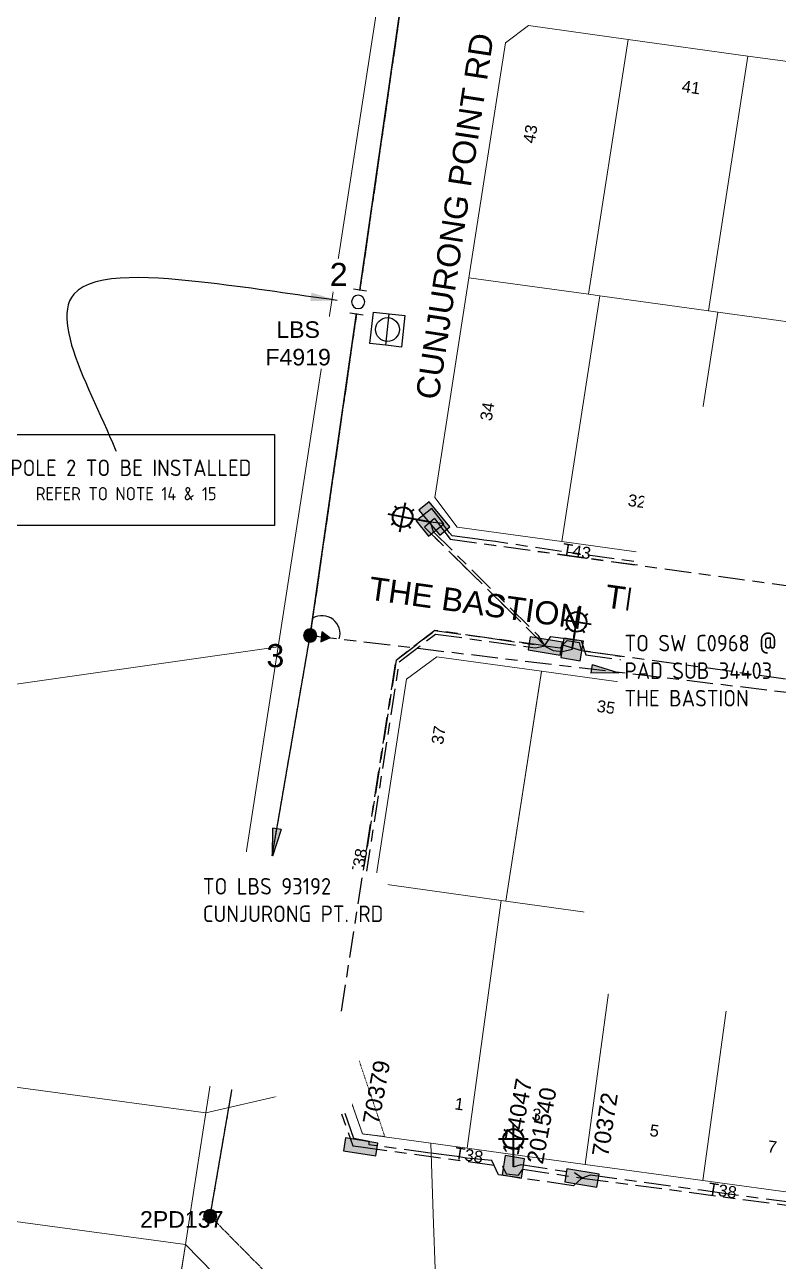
# Model space of a CAD drawing. Header units: metres. Extents: x 272069 to 273785, y 6094580 to 6096012.
# Drawn here: x 272981.7 to 273095.7, y 6095283.6 to 6095470.7 of the extents above; entities that cross this region are included whole.
import ezdxf
from ezdxf.enums import TextEntityAlignment as Align

# ---------------------------------------------------------------- set-up
doc = ezdxf.new("R2010")
doc.units = ezdxf.units.M
for name, pattern in [('Cable Exist OH', [1, 1, 0]), ('Cable Exist UG', [8.2, 4, -1.2, 1.8, -1.2]), ('Cable New OH', [6, 4, -2]), ('HIDDEN', [0.375, 0.25, -0.125]), ('HIDDEN2', [0.1875, 0.125, -0.0625])]:
    doc.linetypes.add(name, pattern=pattern)
doc.layers.get('0').update_dxf_attribs({"color": 6})
for name, color, linetype, lineweight in [('Cadastre Land Parcels_SP_EXT', 9, 'Continuous', 5), ('Cadastre Other Property_SP_EXT', 9, 'HIDDEN', 5), ('Cadastre Roads_SP_EXT', 9, 'Continuous', 5)]:
    doc.layers.add(name, color=color, linetype=linetype, lineweight=lineweight)
for name, color, linetype in [('Equip_HV_NEW', 2, 'Continuous'), ('Equip_SP_HV_EXT', 7, 'Continuous'), ('Equip_SP_HV_NEW', 2, 'Continuous'), ('Equip_SP_SL_EXT', 7, 'Continuous'), ('Mains_HV_EXT', 7, 'Continuous'), ('Mains_LV_EXT', 7, 'Continuous'), ('Mains_SL_EXT', 7, 'Continuous'), ('Notes', 7, 'Continuous'), ('Notes_HV_MISC', 7, 'Continuous'), ('Notes_SP_MISC', 7, 'Continuous'), ('OH_Details_SP_MISC', 7, 'Continuous'), ('SupportsOH_SP_TR_HV_LV_SL_EXT', 7, 'Continuous'), ('SupportsOH_SP_TR_HV_LV_SL_NEW', 2, 'Continuous'), ('SupportsUG_SP_LV_EXT', 7, 'Continuous'), ('SupportsUG_SP_LV_SL_EXT', 7, 'Continuous')]:
    doc.layers.add(name, color=color, linetype=linetype)
doc.styles.add('COLUMN_LABEL', font='arial.ttf')
doc.styles.add('iecARIAL', font='arial.ttf', dxfattribs={"height": 2})
doc.styles.add('iecISOCP', font='isocp.shx')
doc.styles.add('ieISOCP', font='isocp.shx')
doc.styles.add('POLE_LABEL', font='arial.ttf')
doc.styles.get("Standard").update_dxf_attribs({"font": 'arial.ttf'})
doc.dimstyles.get("Standard").update_dxf_attribs({"dimtxt": 0.18, "dimasz": 0.18, "dimexe": 0.18, "dimexo": 0.0625, "dimgap": 0.09, "dimtad": 0, "dimtih": 1, "dimtoh": 1, "dimdec": 4, "dimzin": 0, "dimdsep": 46, "dimtxsty": 'Standard', "dimcen": 0.09, "dimadec": 0, "dimazin": 0, "dimtfac": 1, "dimtdec": 4, "dimtofl": 0, "dimtmove": 0, "dimatfit": 3, "dimfxl": 1, "dimtolj": 1, "dimtzin": 0, "dimarcsym": 0})

# ---------------------------------------------------------------- blocks, each defined once
blk = doc.blocks.new('COLUMN_EXT')
blk.add_hatch(color=256).paths.add_polyline_path([(-1.49, 1.48), (-1.49, -1.49), (1.48, -1.49), (1.48, 1.48)])
blk.add_lwpolyline([(-1.49, -1.49), (1.48, -1.49), (1.48, 1.48), (-1.49, 1.48)], close=True)
for tag, height, style, flags, p in [('ASSET_NUM', 2.5, 'COLUMN_LABEL', 8, (2, 2)), ('STRUCTURE_PLANT_NUMBER', 0.2, 'POLE_LABEL', 9, (1.81, 0.03)), ('STREET_CODE', 0.2, 'COLUMN_LABEL', 9, (1.81, -0.2))]:
    blk.add_attdef(tag, text='', height=height, dxfattribs=dict(style=style, flags=flags)).set_placement(p, align=Align.MIDDLE_LEFT)
at = {"flags": 9}
for tag, p in [('COLUMN_TYPE', (1.81, -0.4)), ('OWNED_BY', (1.81, -0.6)), ('STATE', (1.81, -0.8)), ('USAGE', (1.81, -1)), ('STREETNAME', (1.81, -1.6)), ('SUBURB', (1.81, -1.8)), ('LEGEND', (1.81, -1.2)), ('LOCATION', (1.81, -1.4)), ('NOTES', (1.81, -2))]:
    blk.add_attdef(tag, text='', height=0.2, dxfattribs=at).set_placement(p, align=Align.MIDDLE_LEFT)
at = {"flags": 1}
blk.add_attdef('Z', (1.81, -2.35), '', height=0.2, dxfattribs=at)
blk = doc.blocks.new('PILLAR_EXT')
blk.add_hatch(color=256).paths.add_polyline_path([(-2.475, 0.99), (-2.475, -0.99), (2.475, -0.99), (2.475, 0.99)])
blk.add_lwpolyline([(-2.475, -0.99), (2.475, -0.99), (2.475, 0.99), (-2.475, 0.99)], close=True)
at = {"style": 'iecARIAL', "flags": 8}
blk.add_attdef('ASSET_NUM', (1.5, 3.5), '', height=2.5, dxfattribs=at)
for tag, p, flags in [('OWNED_BY', (0, -0.2), 9), ('STATE', (0, -0.4), 9), ('SUPPORT_TYPE', (0, -0.6), 9), ('STREETNAME', (0, -1.8), 9), ('SUBURB', (0, -2), 1), ('USAGE', (0, -0.8), 9), ('LEGEND', (0, -1), 9), ('LOCATION', (0, -1.2), 9), ('NOTES', (0, -1.4), 9), ('PARENT', (0, -1.6), 9)]:
    blk.add_attdef(tag, p, '', height=0.2, dxfattribs=dict(flags=flags))
blk = doc.blocks.new('SL_LANTERN_EXT')
at = {"lineweight": 40}
for p, q in [((-1.46, 5.68), (-1.06, 5.28)), ((0, 1.97), (0, 6.47)), ((1.46, 5.68), (1.06, 5.28)), ((-2.25, 4.22), (2.25, 4.22)), ((-1.46, 2.76), (-1.06, 3.16)), ((0, 0), (0, 2.72)), ((1.46, 2.76), (1.06, 3.16))]:
    blk.add_line(p, q, dxfattribs=at)
blk.add_circle((0, 4.22), 1.5, dxfattribs=at)
at = {"style": 'iecARIAL', "flags": 8}
blk.add_attdef('ASSET_NUM', (1.5, 1.5), '', height=2.5, dxfattribs=at)
for tag, p, height, flags in [('OPERATING_VOLTAGE', (0.98, -1.65), 0.2, 9), ('ORIENTATION', (0.98, -1.85), 0.2, 9), ('OWNED_BY', (0.98, -2.05), 0.2, 9), ('CONSTRUCTED_VOLTAGE', (0.98, -0.65), 0.2, 9), ('CONTROL_TYPE', (0.98, -0.85), 0.2, 9), ('LANTERN_PURPOSE', (0.98, -1.05), 0.2, 9), ('LANTERN_TYPE', (0.98, -1.25), 0.2, 9), ('NO_PHASES', (0.98, -1.45), 0.2, 9), ('LNUMBER', (2.18, -3.25), 2.5, 8), ('STATE', (0.98, -2.25), 0.2, 9), ('USAGE', (0.98, -2.45), 0.2, 9), ('CEXIST', (0.98, -2.65), 0.2, 9), ('CNEW', (0.98, -2.85), 0.2, 9), ('CNUMBER', (0.98, -3.05), 0.2, 9), ('CREMOVE', (0.98, -3.25), 0.2, 9), ('CREPLACE', (0.98, -3.45), 0.2, 9), ('LKINGHEIGHT', (0.98, -3.65), 0.2, 9), ('LBRACKET', (0.98, -3.85), 0.2, 9), ('LBRACKETVOCAB', (0.98, -4.05), 0.2, 9), ('LCATEGORY', (0.98, -4.25), 0.2, 9), ('LCHARGE1', (0.98, -4.45), 0.2, 9), ('LCHARGE1PERCENT', (0.98, -4.65), 0.2, 9), ('LCHARGE2', (0.98, -4.85), 0.2, 9), ('LCHARGE2PERCENT', (0.98, -5.05), 0.2, 9), ('LCHARGE3', (0.98, -5.25), 0.2, 9), ('LCHARGE3PERCENT', (0.98, -5.45), 0.2, 9), ('LEXIST', (0.98, -5.65), 0.2, 9), ('LLAMP', (0.98, -5.85), 0.2, 9), ('LLAMPVOCAB', (0.98, -6.05), 0.2, 9), ('LMAST', (0.98, -6.25), 0.2, 9), ('LMASTVOCAB', (0.98, -6.45), 0.2, 9), ('LNEW', (0.98, -6.65), 0.2, 9), ('LANTNUMBER', (0.98, -6.85), 0.2, 9), ('LOUTREACH', (0.98, -7.25), 0.2, 9), ('LOUTREACHVOCAB', (0.98, -7.45), 0.2, 9), ('LRATECODE', (0.98, -7.65), 0.2, 9), ('STREETNAME', (0.98, -9.25), 0.2, 9), ('SUBURB', (0.98, -9.45), 0.2, 1), ('LREMOVE', (0.98, -7.85), 0.2, 9), ('LREPLACE', (0.98, -8.05), 0.2, 9), ('LTYPE', (0.98, -8.25), 0.2, 9), ('LTYPEVOCAB', (0.98, -8.45), 0.2, 9), ('LEGEND', (0.98, -8.65), 0.2, 9), ('LOCATION', (0.98, -8.85), 0.2, 9), ('NOTES', (0.98, -9.05), 0.2, 9)]:
    blk.add_attdef(tag, p, '', height=height, dxfattribs=dict(flags=flags))
blk = doc.blocks.new('POLE_EXT')
blk.add_hatch(color=256).paths.add_polyline_path([(-1, 0, 1), (1, 0, 1)])
blk.add_lwpolyline([(-1, 0, 1), (1, 0, 1)], format="xyb", close=True)
for tag, height, flags, p in [('pNumber', 2.5, 8, (-17.84, 2.07)), ('OWNED_BY', 0.2, 9, (1.35, -0.4)), ('SPECIAL_USE', 0.2, 9, (1.35, -0.8)), ('STATE', 0.2, 9, (1.35, -1)), ('cLV', 0.2, 9, (1.35, -1.4)), ('hDepth', 0.2, 9, (1.35, -1.6)), ('hDia', 0.2, 9, (1.35, -1.8)), ('PARENT', 0.2, 9, (1.35, -0.6)), ('USAGE', 0.2, 9, (1.35, -1.2)), ('cHV', 0.2, 9, (1.35, -2)), ('cLinedev', 0.2, 9, (1.35, -3.4)), ('pExisting', 0.2, 9, (1.35, -3.8)), ('LBRACKET', 0.2, 9, (1.35, -2.2)), ('LExisting', 0.2, 9, (1.35, -2.4)), ('LANTNUMBER', 0.2, 9, (1.35, -2.6)), ('LOther', 0.2, 9, (1.35, -2.8)), ('LRemove', 0.2, 9, (1.35, -3)), ('LEGEND', 0.2, 9, (1.35, -3.2)), ('LOCATION', 0.2, 9, (1.35, -3.6)), ('pFooting', 0.2, 9, (1.35, -4.4)), ('pNew', 0.2, 9, (1.35, -4.6)), ('pRelocate', 0.2, 9, (1.35, -5)), ('pRemove', 0.2, 9, (1.35, -5.2)), ('pReplace', 0.2, 9, (1.35, -5.4)), ('pStay', 0.2, 9, (1.35, -5.6)), ('PFNUMBER', 0.2, 9, (1.35, -4)), ('NEWPFNUMBER', 0.2, 9, (1.35, -4.2)), ('pType', 0.2, 9, (1.35, -5.8)), ('cspan', 0.2, 9, (1.35, -6)), ('STREETNAME', 0.2, 9, (1.35, -6.2)), ('SUBURB', 0.2, 9, (1.35, -6.4)), ('OPERATED_BY', 0.2, 9, (1.36, -7.01)), ('NOTES', 0.2, 9, (1.35, -6.6)), ('MAINTAINED_BY', 0.2, 9, (1.36, -6.81))]:
    blk.add_attdef(tag, text='', height=height, dxfattribs=dict(flags=flags)).set_placement(p, align=Align.MIDDLE_LEFT)
at = {"style": 'POLE_LABEL'}
for tag, height, flags, p in [('ASSET_NUM', 2.5, 8, (2, 2)), ('STRUCTURE_PLANT_NUMBER', 0.2, 9, (1.35, 0.03)), ('STREET_CODE', 0.2, 9, (1.35, -0.2))]:
    blk.add_attdef(tag, text='', height=height, dxfattribs=dict(at, flags=flags)).set_placement(p, align=Align.MIDDLE_LEFT)
at = {"flags": 1}
blk.add_attdef('Z', (1.35, -7.33), '', height=0.2, dxfattribs=at)
blk = doc.blocks.new('*U136')
blk.add_hatch(color=256).paths.add_polyline_path([(0.64, -0.1), (-0.64, 0.1), (-0.67, -4.15)])
for p, q in [((-0.67, -4.15), (-0.64, 0.1)), ((0.64, -0.1), (-0.64, 0.1)), ((0.64, -0.1), (-0.67, -4.15))]:
    blk.add_line(p, q)
at = {"color": 250}
blk.add_wipeout([(17.02, -7.02), (11.26, -42.42), (-25.18, -36.49), (-19.42, -1.1)], dxfattribs=at)
blk = doc.blocks.new('*U137')
blk.add_hatch(color=256).paths.add_polyline_path([(0.09, 0.64), (-0.09, -0.64), (4.16, -0.59)])
for p, q in [((0.09, 0.64), (-0.09, -0.64)), ((0.09, 0.64), (4.16, -0.59)), ((4.16, -0.59), (-0.09, -0.64))]:
    blk.add_line(p, q)
at = {"color": 250}
blk.add_wipeout([(10.13, 40.65), (66.68, 32.43), (53.78, -56.61), (-2.77, -48.4)], dxfattribs=at)
blk = doc.blocks.new('POLE_NEW')
for tag, height, flags, p in [('pNumber', 2.5, 8, (-17.84, 2.07)), ('OWNED_BY', 0.2, 9, (1.15, -0.4)), ('SPECIAL_USE', 0.2, 9, (1.15, -0.8)), ('STATE', 0.2, 9, (1.15, -1)), ('cLV', 0.2, 9, (1.15, -1.4)), ('hDepth', 0.2, 9, (1.15, -1.6)), ('hDia', 0.2, 9, (1.15, -1.8)), ('PARENT', 0.2, 9, (1.15, -0.6)), ('USAGE', 0.2, 9, (1.15, -1.2)), ('cHV', 0.2, 9, (1.15, -2)), ('cLinedev', 0.2, 9, (1.15, -3.4)), ('pExisting', 0.2, 9, (1.15, -3.6)), ('LBRACKET', 0.2, 9, (1.15, -2.2)), ('LExisting', 0.2, 9, (1.15, -2.4)), ('LANTNUMBER', 0.2, 9, (1.15, -2.6)), ('LOther', 0.2, 9, (1.15, -2.8)), ('LRemove', 0.2, 9, (1.15, -3)), ('LEGEND', 0.2, 9, (1.15, -3.2)), ('PFNUMBER', 0.2, 9, (1.15, -3.8)), ('pFooting', 0.2, 9, (1.15, -4.2)), ('pNew', 0.2, 9, (1.15, -4.4)), ('pRelocate', 0.2, 9, (1.15, -4.8)), ('pRemove', 0.2, 9, (1.15, -5)), ('pReplace', 0.2, 9, (1.15, -5.2)), ('pStay', 0.2, 9, (1.15, -5.4)), ('pType', 0.2, 9, (1.15, -5.6)), ('NEWPFNUMBER', 0.2, 9, (1.15, -4)), ('cspan', 0.2, 9, (1.15, -5.8)), ('SUBURB', 0.2, 9, (1.15, -6)), ('STREETNAME', 0.2, 9, (1.15, -6.2)), ('OPERATED_BY', 0.2, 9, (1.15, -6.89)), ('LOCATION', 0.2, 9, (1.15, -6.4)), ('NOTES', 0.2, 9, (1.15, -6.6)), ('MAINTAINED_BY', 0.2, 9, (1.15, -7.22))]:
    blk.add_attdef(tag, text='', height=height, dxfattribs=dict(flags=flags)).set_placement(p, align=Align.MIDDLE_LEFT)
at = {"style": 'POLE_LABEL'}
for tag, height, flags, p in [('ASSET_NUM', 2.5, 8, (2, 2)), ('STRUCTURE_PLANT_NUMBER', 0.2, 9, (1.15, 0.09)), ('STREET_CODE', 0.2, 9, (1.15, -0.2))]:
    blk.add_attdef(tag, text='', height=height, dxfattribs=dict(at, flags=flags)).set_placement(p, align=Align.MIDDLE_LEFT)
at = {"flags": 1}
blk.add_attdef('Z', (1.15, -7.59), '', height=0.2, dxfattribs=at)
blk.add_wipeout([(0.07, 1), (-0.06, 1), (-0.18, 0.98), (-0.3, 0.95), (-0.42, 0.91), (-0.53, 0.85), (-0.63, 0.77), (-0.73, 0.69), (-0.81, 0.59), (-0.87, 0.49), (-0.93, 0.37), (-0.97, 0.25), (-0.99, 0.13), (-1, 0.01), (-0.99, -0.12), (-0.97, -0.24), (-0.93, -0.36), (-0.88, -0.48), (-0.81, -0.58), (-0.73, -0.68), (-0.64, -0.77), (-0.54, -0.84), (-0.43, -0.9), (-0.31, -0.95), (-0.19, -0.98), (-0.07, -1), (0.06, -1), (0.18, -0.98), (0.3, -0.95), (0.42, -0.91), (0.53, -0.85), (0.63, -0.77), (0.73, -0.69), (0.81, -0.59), (0.87, -0.49), (0.93, -0.37), (0.97, -0.25), (0.99, -0.13), (1, -0.01), (0.99, 0.12), (0.97, 0.24), (0.93, 0.36), (0.88, 0.48), (0.81, 0.58), (0.73, 0.68), (0.64, 0.77), (0.54, 0.84), (0.43, 0.9), (0.31, 0.95), (0.19, 0.98)])
at = {"lineweight": -3}
blk.add_lwpolyline([(-1, 0, 1), (1, 0, 1)], format="xyb", close=True, dxfattribs=at)
blk = doc.blocks.new('UGOH_EXT')
blk.add_hatch(color=256).paths.add_polyline_path([(-0.75, 1.7), (0.75, 1.7), (0, 3)])
for p, q in [((0, 3), (-0.75, 1.7)), ((0.75, 1.7), (0, 3)), ((-0.75, 1.7), (0.75, 1.7))]:
    blk.add_line(p, q)
for tag, flags, p in [('CONSTRUCTED_VOLTAGE', 9, (1.5, 0)), ('ACTUAL_STATUS', 9, (1.5, -1.6)), ('OPERATING_VOLTAGE', 9, (1.5, -0.2)), ('ORIENTATION', 9, (1.5, -0.4)), ('STATE', 9, (1.5, -0.6)), ('OWNED_BY', 9, (1.5, -1)), ('OPERATED_BY', 9, (1.5, -1.2)), ('USAGE', 9, (1.5, -0.8)), ('MAINTAINED_BY', 9, (1.5, -1.4)), ('NUMBER_OF_PHASES', 9, (1.5, -1.8)), ('TYPE', 1, (1.5, -2))]:
    blk.add_attdef(tag, text='', height=0.2, dxfattribs=dict(flags=flags)).set_placement(p, align=Align.MIDDLE_LEFT)
blk = doc.blocks.new('*U150')
blk.add_line((-6.06, -4.87), (-1.26, -4.87))
blk.add_lwpolyline([(-6.06, -4.87), (-6.06, -2.47), (-1.26, -2.47), (-1.26, -7.27), (-6.06, -7.27), (-6.06, -4.87)])
blk.add_circle((-3.66, -4.87), 1.8)
for tag, height, flags, p in [('ASSET_NUM', 3.5, 8, (2, 2)), ('ACTUAL_STATUS', 0.2, 9, (1.5, 0)), ('CONSTRUCTED_VOLTAGE', 0.2, 9, (1.5, -0.2)), ('OPERATING_VOLTAGE', 0.2, 9, (1.5, -0.6)), ('ORIENTATION', 0.2, 9, (1.5, -0.8)), ('OWNED_BY', 0.2, 9, (1.5, -1)), ('OPERATED_BY', 0.2, 9, (1.5, -1.2)), ('STATE', 0.2, 9, (1.5, -1.6)), ('SWITCH_TYPE', 0.2, 9, (1.5, -1.8)), ('NO_PHASES', 0.2, 9, (1.5, -0.4)), ('MAINTAINED_BY', 0.2, 9, (1.5, -1.4)), ('STREETNAME', 0.2, 9, (1.5, -2.8)), ('SUBURB', 0.2, 9, (1.5, -3)), ('Z', 0.2, 1, (1.5, -3.4)), ('USAGE', 0.2, 9, (1.5, -2)), ('LEGEND', 0.2, 9, (1.5, -2.2)), ('LOCATION', 0.2, 9, (1.5, -2.4)), ('NOTES', 0.2, 9, (1.5, -2.6)), ('LABEL_ALIGNMENT', 0.2, 9, (1.5, -3.2))]:
    blk.add_attdef(tag, text='', height=height, dxfattribs=dict(flags=flags)).set_placement(p, align=Align.MIDDLE_LEFT)
blk = doc.blocks.new('HV_End Shackle_NEW')
for tag, flags, p in [('CONNECTOR_TYPE', 9, (1.5, 0)), ('CONSTRUCTED_VOLTAGE', 9, (1.5, -0.2)), ('OPERATING_VOLTAGE', 9, (1.5, -0.6)), ('ORIENTATION', 9, (1.5, -0.8)), ('OWNED_BY', 9, (1.5, -1)), ('OPERATED_BY', 9, (1.5, -1.2)), ('STATE', 9, (1.5, -1.6)), ('NO_PHASES', 9, (1.5, -0.4)), ('MAINTAINED_BY', 9, (1.5, -1.4)), ('USAGE', 9, (1.5, -1.8)), ('Z', 1, (1.5, -2.2)), ('NOTES', 9, (1.5, -2))]:
    blk.add_attdef(tag, text='', height=0.2, dxfattribs=dict(flags=flags)).set_placement(p, align=Align.MIDDLE_LEFT)
blk.add_wipeout([(-0.25, 0), (-0.25, 1.81), (0.25, 1.82), (0.25, 0)])
blk.add_line((1, 1.81), (-1, 1.81))

msp = doc.modelspace()

# ---------------------------------------------------------------- linework, layer by layer
at = {"layer": 'Cadastre Land Parcels_SP_EXT', "linetype": 'Continuous'}
for p, q in [((273057.93, 6095470.58), (273054.44, 6095467.98)), ((273073.03, 6095468.49), (273057.93, 6095470.58)), ((273054.44, 6095467.98), (273048.92, 6095432.43)), ((273067.04, 6095429.92), (273073.03, 6095468.49)), ((273073.03, 6095468.49), (273067.04, 6095429.92)), ((273073.03, 6095468.49), (273073.03, 6095468.49)), ((273091.15, 6095465.97), (273073.03, 6095468.49)), ((273091.15, 6095465.97), (273085.16, 6095427.41)), ((273085.16, 6095427.41), (273091.15, 6095465.97)), ((273109.27, 6095463.46), (273091.15, 6095465.97)), ((273091.15, 6095465.97), (273091.15, 6095465.97)), ((273048.92, 6095432.43), (273043.76, 6095399.18)), ((273048.92, 6095432.43), (273067.04, 6095429.92)), ((273067.04, 6095429.92), (273048.92, 6095432.43)), ((273067.04, 6095429.92), (273068.74, 6095429.69)), ((273068.74, 6095429.69), (273067.04, 6095429.92)), ((273068.74, 6095429.69), (273062.96, 6095392.48)), ((273062.96, 6095392.48), (273068.74, 6095429.69)), ((273068.74, 6095429.69), (273085.16, 6095427.41)), ((273085.16, 6095427.41), (273068.74, 6095429.69)), ((273068.74, 6095429.69), (273068.74, 6095429.69)), ((273086.58, 6095427.21), (273080.8, 6095390.01)), ((273080.8, 6095390.01), (273086.58, 6095427.21)), ((273085.16, 6095427.41), (273086.58, 6095427.21)), ((273086.58, 6095427.21), (273085.16, 6095427.41)), ((273103.28, 6095424.9), (273086.58, 6095427.21)), ((273086.58, 6095427.21), (273103.28, 6095424.9)), ((273086.58, 6095427.21), (273086.58, 6095427.21)), ((273043.76, 6095399.18), (273047.11, 6095394.68)), ((273047.11, 6095394.68), (273062.96, 6095392.48)), ((273062.96, 6095392.48), (273080.8, 6095390.01)), ((273080.8, 6095390.01), (273098.64, 6095387.54)), ((273044.06, 6095375.06), (273039.48, 6095371.65)), ((273060.2, 6095374.69), (273060.2, 6095374.69)), ((273059.91, 6095372.86), (273054.51, 6095338.08)), ((273054.51, 6095338.08), (273059.91, 6095372.85)), ((273078.03, 6095372.22), (273078.03, 6095372.22)), ((273039.48, 6095371.65), (273034.7, 6095340.86)), ((273072.35, 6095335.61), (273077.75, 6095370.39)), ((273077.75, 6095370.39), (273072.35, 6095335.61)), ((273090.19, 6095333.17), (273095.62, 6095367.91)), ((273095.62, 6095367.91), (273090.19, 6095333.17)), ((273034.7, 6095340.86), (273031.53, 6095320.69)), ((273053.78, 6095338.18), (273034.7, 6095340.86)), ((273034.7, 6095340.86), (273053.78, 6095338.18)), ((273048.65, 6095300.67), (273053.78, 6095338.18)), ((273053.78, 6095338.18), (273048.65, 6095300.67)), ((273053.78, 6095338.18), (273053.78, 6095338.18)), ((273053.78, 6095338.18), (273054.51, 6095338.08)), ((273054.51, 6095338.08), (273053.78, 6095338.18)), ((273054.51, 6095338.08), (273071.62, 6095335.71)), ((273071.62, 6095335.71), (273054.51, 6095338.08)), ((273071.62, 6095335.71), (273066.49, 6095298.23)), ((273066.49, 6095298.23), (273071.62, 6095335.71)), ((273071.62, 6095335.71), (273072.35, 6095335.61)), ((273072.35, 6095335.61), (273071.62, 6095335.71)), ((273071.62, 6095335.71), (273071.62, 6095335.71)), ((273089.46, 6095333.24), (273072.35, 6095335.61)), ((273072.35, 6095335.61), (273089.46, 6095333.24)), ((273084.32, 6095295.79), (273089.46, 6095333.24)), ((273089.46, 6095333.24), (273084.32, 6095295.79)), ((273089.46, 6095333.24), (273089.46, 6095333.24)), ((273089.46, 6095333.24), (273090.19, 6095333.17)), ((273090.19, 6095333.17), (273089.46, 6095333.24)), ((273090.19, 6095333.17), (273107.28, 6095330.77)), ((273107.28, 6095330.77), (273090.19, 6095333.17)), ((273031.53, 6095320.69), (273030, 6095310.89)), ((273030, 6095310.89), (273032.8, 6095302.83)), ((273032.8, 6095302.83), (273043.16, 6095301.42)), ((273043.16, 6095301.42), (273048.65, 6095300.67)), ((273048.65, 6095300.67), (273066.49, 6095298.23)), ((273066.49, 6095298.23), (273084.32, 6095295.79)), ((273084.32, 6095295.79), (273102.17, 6095293.36))]:
    msp.add_line(p, q, dxfattribs=at)
for points in [[(272493.85, 6095301.66), (273020.03, 6095376.54), (273024.01, 6095402.24), (273034.69, 6095471.05), (273037.96, 6095492.14), (273048.62, 6095560.84), (273052.64, 6095586.75), (273057.85, 6095620.36), (273107.14, 6095938.67), (272875.9, 6095970.84), (272657.8, 6096000.19)], [(272862.2, 6094653.21), (272868.23, 6094655.48), (272874.27, 6094657.48), (272879.76, 6094659.15), (272885.58, 6094661.2), (272891.08, 6094663.76), (272896.98, 6094666.17), (272902.6, 6094667.79), (272908.22, 6094668.88), (272910.27, 6094669.03), (272957.69, 6094974.74), (272975.45, 6095089.22), (273006, 6095286.12), (272882.48, 6095302.82), (272893.24, 6095321.67), (273009.09, 6095306.01), (273020.03, 6095376.54), (272493.85, 6095301.66)]]:
    msp.add_lwpolyline(points, dxfattribs=at)
at = {"layer": 'Cadastre Other Property_SP_EXT', "linetype": 'HIDDEN2'}
for p, q in [((273031.06, 6095317.58), (273030, 6095310.89)), ((273036.18, 6095302.45), (273031.06, 6095317.58)), ((273031.06, 6095317.58), (273031.06, 6095317.58)), ((273030, 6095310.89), (273032.8, 6095302.83)), ((273032.8, 6095302.83), (273036.18, 6095302.45))]:
    msp.add_line(p, q, dxfattribs=at)
at = {"layer": 'Cadastre Roads_SP_EXT', "linetype": 'Continuous'}
for p, q in [((273034.69, 6095471.05), (273024.01, 6095402.24)), ((273057.93, 6095470.58), (273073.03, 6095468.49)), ((273048.92, 6095432.43), (273054.44, 6095467.98)), ((273054.44, 6095467.98), (273054.44, 6095467.98)), ((273073.03, 6095468.49), (273091.15, 6095465.97)), ((273091.15, 6095465.97), (273109.27, 6095463.46)), ((273043.76, 6095399.18), (273048.92, 6095432.43)), ((273062.96, 6095392.48), (273047.11, 6095394.68)), ((273080.8, 6095390.01), (273062.96, 6095392.48)), ((273062.96, 6095392.48), (273062.96, 6095392.48)), ((273098.64, 6095387.54), (273080.8, 6095390.01)), ((273020.03, 6095376.54), (273009.09, 6095306.01)), ((273044.06, 6095375.06), (273059.91, 6095372.86)), ((273039.76, 6095373.48), (273039.76, 6095373.48)), ((273059.91, 6095372.86), (273077.75, 6095370.39)), ((273034.7, 6095340.86), (273039.48, 6095371.65)), ((273077.75, 6095370.39), (273095.59, 6095367.91)), ((273095.59, 6095367.91), (273113.42, 6095365.44)), ((273031.53, 6095320.69), (273034.7, 6095340.86)), ((273030, 6095310.89), (273031.53, 6095320.69)), ((273021.33, 6095308.87), (273030, 6095310.89)), ((273009.09, 6095306.01), (273021.33, 6095308.87)), ((273048.65, 6095300.67), (273043.16, 6095301.42)), ((273043.16, 6095301.42), (273043.52, 6095290.71)), ((273066.49, 6095298.23), (273048.65, 6095300.67)), ((273048.65, 6095300.67), (273048.65, 6095300.67)), ((273084.32, 6095295.79), (273066.49, 6095298.23)), ((273102.17, 6095293.36), (273084.32, 6095295.79)), ((273043.52, 6095290.71), (273043.85, 6095281.01)), ((273006, 6095286.12), (272975.45, 6095089.22)), ((273015.32, 6095276.59), (273006, 6095286.12))]:
    msp.add_line(p, q, dxfattribs=at)
msp.add_lwpolyline([(273009.09, 6095306.01), (272893.24, 6095321.67), (272882.48, 6095302.82), (273006, 6095286.12), (273007.27, 6095294.32), (273009.09, 6095306.01)], close=True, dxfattribs=at)
at = {"layer": 'Mains_HV_EXT', "linetype": 'Cable Exist OH'}
for p, q in [((273040.29, 6095485.31), (273024.88, 6095378.28)), ((273009.75, 6095290.4), (273024.88, 6095378.28)), ((273030.37, 6095269.48), (273009.75, 6095290.4))]:
    msp.add_line(p, q, dxfattribs=at)
at = {"layer": 'Mains_HV_EXT', "linetype": 'Cable Exist UG'}
msp.add_line((273024.88, 6095378.28), (273254.84, 6095350.94), dxfattribs=at)
at = {"layer": 'Mains_HV_EXT', "linetype": 'Continuous'}
msp.add_arc((273026.65, 6095378.53), 2.75, 343.7704, 120.2054, dxfattribs=at)
at = {"layer": 'Mains_LV_EXT', "linetype": 'Cable Exist UG'}
for p, q in [((273043.69, 6095395.98), (273042.17, 6095394.68)), ((273042.17, 6095394.68), (273060.46, 6095376.69)), ((273043.69, 6095395.98), (273046.08, 6095392.87)), ((273046.08, 6095392.87), (273080.56, 6095388.04)), ((273080.56, 6095388.04), (273109.18, 6095384.13)), ((273043.75, 6095379.04), (273037.9, 6095374.52)), ((273060.46, 6095376.69), (273043.75, 6095379.04)), ((273062.74, 6095376.39), (273063.78, 6095377.51)), ((273063.78, 6095377.51), (273065.62, 6095377.19)), ((273060.46, 6095376.69), (273062.74, 6095376.39)), ((273065.62, 6095377.19), (273065.89, 6095375.99)), ((273065.89, 6095375.99), (273096.18, 6095371.74)), ((273037.9, 6095374.52), (273027.95, 6095310.8)), ((273027.95, 6095310.8), (273031.32, 6095301.06)), ((273031.32, 6095301.06), (273032.53, 6095300.87)), ((273032.53, 6095300.87), (273053.99, 6095297.96)), ((273053.99, 6095297.96), (273054.54, 6095296.82)), ((273056.4, 6095296.58), (273057.07, 6095297.5)), ((273057.07, 6095297.5), (273066.01, 6095296.16)), ((273054.54, 6095296.82), (273056.4, 6095296.58)), ((273066.01, 6095296.16), (273101.74, 6095291.43))]:
    msp.add_line(p, q, dxfattribs=at)
at = {"layer": 'Mains_SL_EXT', "linetype": 'Cable Exist UG'}
for p, q in [((273043.03, 6095395.41), (273043.51, 6095393.99)), ((273044.91, 6095395.21), (273043.03, 6095395.41)), ((273045.98, 6095393.82), (273044.91, 6095395.21)), ((273043.51, 6095393.99), (273043.51, 6095393.99)), ((273043.51, 6095393.99), (273059.37, 6095378.31)), ((273046.37, 6095393.35), (273045.98, 6095393.82)), ((273045.98, 6095393.82), (273045.98, 6095393.82)), ((273050.23, 6095392.87), (273046.37, 6095393.35)), ((273051.18, 6095392.72), (273050.23, 6095392.87)), ((273050.23, 6095392.87), (273050.23, 6095392.87)), ((273052.92, 6095392.49), (273051.18, 6095392.72)), ((273051.18, 6095392.72), (273051.18, 6095392.72)), ((273062.94, 6095391), (273052.92, 6095392.49)), ((273079.01, 6095388.76), (273062.94, 6095391)), ((273079.69, 6095389.39), (273079.01, 6095388.76)), ((273079.01, 6095388.76), (273079.01, 6095388.76)), ((273081.94, 6095389.11), (273079.69, 6095389.39)), ((273082.21, 6095388.32), (273081.94, 6095389.11)), ((273083.14, 6095388.19), (273082.21, 6095388.32)), ((273109.09, 6095384.6), (273083.14, 6095388.19)), ((273038.38, 6095374.28), (273043.88, 6095378.5)), ((273043.88, 6095378.5), (273058.92, 6095376.41)), ((273059.37, 6095378.31), (273060.39, 6095376.66)), ((273060.4, 6095376.75), (273061.32, 6095378.12)), ((273061.32, 6095378.12), (273065.88, 6095377.51)), ((273065.88, 6095377.51), (273066.61, 6095375.37)), ((273058.92, 6095376.41), (273060.46, 6095376.69)), ((273060.39, 6095376.66), (273061.67, 6095376.02)), ((273061.67, 6095376.02), (273061.67, 6095376.02)), ((273061.67, 6095376.02), (273063.1, 6095375.85)), ((273063.1, 6095375.85), (273064.52, 6095376.19)), ((273033.35, 6095341.95), (273038.38, 6095374.28)), ((273066.61, 6095375.37), (273066.61, 6095375.37)), ((273066.61, 6095375.37), (273094.8, 6095371.42)), ((273094.8, 6095371.42), (273095.01, 6095370.86)), ((273095.01, 6095370.86), (273097.02, 6095370.55)), ((273033.12, 6095340.46), (273033.35, 6095341.95)), ((273033.35, 6095341.95), (273033.35, 6095341.95)), ((273030.16, 6095321.5), (273033.12, 6095340.46)), ((273028.47, 6095310.85), (273030.16, 6095321.5)), ((273031.47, 6095302.13), (273028.47, 6095310.85)), ((273033.79, 6095301.71), (273031.47, 6095302.13)), ((273033.82, 6095301.21), (273033.79, 6095301.71)), ((273043.05, 6095299.94), (273033.82, 6095301.21)), ((273047.13, 6095299.41), (273043.05, 6095299.94)), ((273048.56, 6095299.19), (273047.13, 6095299.41)), ((273047.13, 6095299.41), (273047.13, 6095299.41)), ((273052.37, 6095298.8), (273048.56, 6095299.19)), ((273053.41, 6095296.64), (273052.37, 6095298.8)), ((273052.37, 6095298.8), (273052.37, 6095298.8)), ((273055.64, 6095297.85), (273056.81, 6095298.2)), ((273056.81, 6095298.2), (273056.81, 6095298.2)), ((273056.81, 6095298.2), (273064.88, 6095296.98)), ((273064.72, 6095295), (273053.41, 6095296.64)), ((273066.01, 6095296.16), (273064.72, 6095295)), ((273064.88, 6095296.98), (273066.07, 6095296.21)), ((273066.07, 6095296.21), (273067.34, 6095296.65)), ((273067.34, 6095296.65), (273067.34, 6095296.65)), ((273067.34, 6095296.65), (273084.08, 6095294.36)), ((273064.72, 6095295), (273064.72, 6095295)), ((273084.08, 6095294.36), (273085.78, 6095294.13)), ((273085.78, 6095294.13), (273085.78, 6095294.13)), ((273085.78, 6095294.13), (273100.55, 6095292.12))]:
    msp.add_line(p, q, dxfattribs=at)
at = {"layer": 'Notes_SP_MISC', "linetype": 'Cable Exist UG'}
for p, q in [((273060.46, 6095376.69), (273043.2, 6095393.66)), ((273045.2, 6095394.02), (273046.08, 6095392.87)), ((273037.9, 6095374.52), (273043.75, 6095379.04)), ((273043.75, 6095379.04), (273060.46, 6095376.69)), ((273063.14, 6095376.81), (273062.96, 6095376.62))]:
    msp.add_line(p, q, dxfattribs=at)
at = {"layer": 'OH_Details_SP_MISC', "color": 7, "linetype": 'Continuous', "flags": 128}
msp.add_lwpolyline([(273009.75, 6095290.4), (273024.88, 6095378.28), (273040.29, 6095485.31), (273053.29, 6095568.25), (273062.18, 6095624.94)], dxfattribs=at)

# ---------------------------------------------------------------- block references
at = {"layer": 'Equip_SP_HV_EXT', "linetype": 'Continuous', "rotation": 263.2197398144709}
msp.add_blockref('UGOH_EXT', (273024.88, 6095378.28), dxfattribs=at)
at = {"layer": 'Equip_SP_HV_NEW', "linetype": 'Continuous', "rotation": 83.64240349015891}
msp.add_blockref('*U150', (273032.15, 6095428.76), dxfattribs=at)
at = {"layer": 'Equip_SP_SL_EXT'}
for p, rotation in [((273043.03, 6095395.41), 79.26489125653379), ((273064.54, 6095376.17), 350.8220071248468)]:
    msp.add_blockref('SL_LANTERN_EXT', p, dxfattribs=dict(at, rotation=rotation))
ref = msp.add_blockref('SL_LANTERN_EXT', (273055.64, 6095297.85), dxfattribs=at)
ref.add_attrib('ASSET_NUM', '174047', dxfattribs={"layer": '0', "height": 2.5, "rotation": 79.5826, "style": 'iecARIAL'}).set_placement((273057.14, 6095299.35), align=Align.BOTTOM_LEFT)
at = {"layer": 'SupportsOH_SP_TR_HV_LV_SL_EXT'}
ref = msp.add_blockref('POLE_EXT', (273024.88, 6095378.28), dxfattribs=at)
ref.add_attrib('PNUMBER', '3', (273018.25, 6095373.48), dxfattribs={"height": 3.5})
ref = msp.add_blockref('POLE_EXT', (273009.75, 6095290.4), dxfattribs=at)
ref.add_attrib('ASSET_NUM', '2PD137', dxfattribs={"layer": '0', "height": 2.5, "style": 'POLE_LABEL'}).set_placement((273011.75, 6095291.15), align=Align.TOP_RIGHT)
at = {"layer": 'SupportsUG_SP_LV_EXT'}
for p, rotation in [((273043.69, 6095395.98), 309.6269744329844), ((273080.56, 6095388.04), 170.7495575156434), ((273060.46, 6095376.69), 350.8220071248468), ((273096.18, 6095371.74), 350.8219071283805)]:
    msp.add_blockref('PILLAR_EXT', p, dxfattribs=dict(at, rotation=rotation))
ref = msp.add_blockref('PILLAR_EXT', (273032.53, 6095300.87), dxfattribs=dict(at, rotation=170.9008182708838))
ref.add_attrib('ASSET_NUM', '70379', dxfattribs={"layer": '0', "height": 2.5, "rotation": 79.5825, "style": 'iecARIAL'}).set_placement((273034.03, 6095304.37), align=Align.MIDDLE_LEFT)
ref = msp.add_blockref('PILLAR_EXT', (273066.01, 6095296.16), dxfattribs=dict(at, rotation=170.7583611744776))
ref.add_attrib('ASSET_NUM', '70372', dxfattribs={"layer": '0', "height": 2.5, "rotation": 81.1031, "style": 'iecARIAL'}).set_placement((273067.51, 6095299.66), align=Align.TOP_LEFT)
at = {"layer": 'SupportsUG_SP_LV_SL_EXT'}
for p, rotation in [((273043.03, 6095395.41), 128.3928159598277), ((273064.54, 6095376.17), 350.8220071248468)]:
    msp.add_blockref('COLUMN_EXT', p, dxfattribs=dict(at, rotation=rotation))
ref = msp.add_blockref('COLUMN_EXT', (273055.64, 6095297.85), dxfattribs=dict(at, rotation=170.9008182708838))
ref.add_attrib('ASSET_NUM', '201540', dxfattribs={"layer": '0', "height": 2.5, "rotation": 79.5825, "style": 'COLUMN_LABEL'}).set_placement((273057.64, 6095298.6), align=Align.TOP_LEFT)

# ---------------------------------------------------------------- texts
at = {"layer": 'Cadastre Land Parcels_SP_EXT'}
for s, rotation, p in [('41', 352.1132, (273081.05, 6095460.55)), ('43', 80.7056, (273058.86, 6095452.66)), ('34', 80.7056, (273052.35, 6095410.65)), ('32', 351.9806, (273072.87, 6095397.91)), ('30', 351.9811, (273090.69, 6095395.45)), ('35', 351.9809, (273068.17, 6095366.75)), ('37', 80.7058, (273044.98, 6095361.67)), ('33', 351.981, (273086.08, 6095364.27)), ('1', 352.14, (273046.65, 6095306.57)), ('3', 352.14, (273058.34, 6095304.97)), ('5', 352.14, (273076.18, 6095302.53)), ('7', 352.14, (273094.01, 6095300.1))]:
    msp.add_text(s, height=1.8, rotation=rotation, dxfattribs=at).set_placement(p)
at = {"layer": 'Mains_LV_EXT'}
for s, rotation, p in [('T43', 350.822, (273062.94, 6095390.49)), ('T38', 79.5826, (273032.79, 6095341.59)), ('T38', 350.9734, (273046.63, 6095299.08)), ('T38', 350.9741, (273085.02, 6095293.72))]:
    msp.add_text(s, height=1.8, rotation=rotation, dxfattribs=at).set_placement(p)
at = {"layer": 'Notes'}
msp.add_text('CUNJURONG POINT RD', height=3.5, rotation=81.359, dxfattribs=at).set_placement((273044.29, 6095413.81))
at = {"layer": 'Notes_SP_MISC'}
msp.add_text('THE BASTION', height=3.5, rotation=352.014, dxfattribs=at).set_placement((273069.35, 6095382.55))

# ---------------------------------------------------------------- next in the draw order: block references
at = {"layer": 'Equip_HV_NEW', "linetype": 'Continuous', "rotation": 351.8068856855062}
msp.add_blockref('HV_End Shackle_NEW', (273032.15, 6095428.76), dxfattribs=at)
at = {"layer": 'Notes_HV_MISC'}
for name, p in [('*U137', (273067.47, 6095373.22)), ('*U136', (273019.85, 6095349.03))]:
    msp.add_blockref(name, p, dxfattribs=at)

# ---------------------------------------------------------------- next in the draw order: texts
at = {"layer": 'Notes_HV_MISC', "linetype": 'Cable New OH', "insert": (273023.59, 6095422.67), "char_height": 2.5, "attachment_point": 5, "bg_fill": 3, "box_fill_scale": 1.2, "bg_fill_color": 256, "bg_fill_transparency": 0}
msp.add_mtext_dynamic_manual_height_columns('LBS \\PF4919', width=10.435, gutter_width=4, heights=[0], dxfattribs=at)

# ---------------------------------------------------------------- next in the draw order: wipeouts: each hides what was drawn before it
at = {"linetype": 'Continuous'}
msp.add_wipeout([(273027.84, 6095431.17), (273028.52, 6095430.04), (273029.53, 6095435.19), (273028.89, 6095435.34)], dxfattribs=at).dxf.layer = 'Notes'

# ---------------------------------------------------------------- next in the draw order: linework, layer by layer
at = {"layer": 'Notes_SP_MISC', "linetype": 'Cable Exist UG'}
for p, q in [((273046.08, 6095392.87), (273109.18, 6095384.13)), ((273024.88, 6095378.28), (273139.86, 6095364.61)), ((273066.01, 6095375.97), (273063.14, 6095376.81)), ((273129.33, 6095367.15), (273066.01, 6095375.97)), ((273029.61, 6095321.44), (273037.9, 6095374.52))]:
    msp.add_line(p, q, dxfattribs=at)

# ---------------------------------------------------------------- next in the draw order: block references
at = {"layer": 'Equip_HV_NEW', "linetype": 'Continuous', "rotation": 171.8068856878921}
msp.add_blockref('HV_End Shackle_NEW', (273032.15, 6095428.76), dxfattribs=at)

# ---------------------------------------------------------------- next in the draw order: texts
at = {"layer": 'Notes_HV_MISC'}
msp.add_text('THE BASTION', height=3.5, rotation=352.014, dxfattribs=at).set_placement((273033.58, 6095383.74))
at = {"layer": 'Notes_HV_MISC', "linetype": 'Continuous', "char_height": 2.5, "attachment_point": 1, "style": 'iecISOCP'}
for s, insert in [('TO SW C0968 @ \\PPAD SUB 34403\\PTHE BASTION', (273072.46, 6095378.37)), ('TO LBS 93192\\PCUNJURONG PT. RD', (273008.64, 6095341.57))]:
    msp.add_mtext_dynamic_manual_height_columns(s, width=31.0826, gutter_width=10, heights=[0], dxfattribs=dict(at, insert=insert))
at = {"layer": 'Notes_SP_MISC', "linetype": 'Cable New OH', "insert": (273023.06, 6095422.47), "char_height": 2.5, "attachment_point": 5, "bg_fill": 3, "box_fill_scale": 1.2, "bg_fill_color": 256, "bg_fill_transparency": 0}
msp.add_mtext_dynamic_manual_height_columns('LBS \\PF4919', width=10.435, gutter_width=4, heights=[0], dxfattribs=at)

# ---------------------------------------------------------------- next in the draw order: block references
at = {"layer": 'SupportsOH_SP_TR_HV_LV_SL_NEW'}
ref = msp.add_blockref('POLE_NEW', (273032.15, 6095428.76), dxfattribs=at)
ref.add_attrib('pNumber', '2', dxfattribs={"layer": '0', "height": 3.5}).set_placement((273027.84, 6095432.92), align=Align.MIDDLE_LEFT)

# ---------------------------------------------------------------- next in the draw order: leaders
at = {"layer": 'Notes_SP_MISC', "color": 9, "linetype": 'Continuous', "path_type": 1}
msp.add_leader([(273028.95, 6095428.99), (273009.44, 6095431.64), (272989.11, 6095429.94), (272997.03, 6095401.82)], dimstyle='Standard', override={"dimasz": 4, "dimfxl": 1.25}, dxfattribs=at)

# ---------------------------------------------------------------- next in the draw order: texts
at = {"layer": 'Notes_SP_MISC', "insert": (272997.03, 6095401.82), "char_height": 2.5, "width": 42.55, "attachment_point": 5, "style": 'ieISOCP', "bg_fill": 3, "box_fill_scale": 1.5, "bg_fill_color": 256, "bg_fill_transparency": 0}
msp.add_mtext(' POLE 2 TO BE INSTALLED\\P{\\H0.8x;REFER TO NOTE 14 & 15}', dxfattribs=at)

# ---------------------------------------------------------------- next in the draw order: linework, layer by layer
at = {"layer": 'Notes_SP_MISC', "linetype": 'ByBlock'}
msp.add_lwpolyline([(273019.48, 6095394.91), (272975.13, 6095394.91), (272975.13, 6095408.72), (273019.48, 6095408.72)], close=True, dxfattribs=at)

doc.saveas('drawing.dxf')
